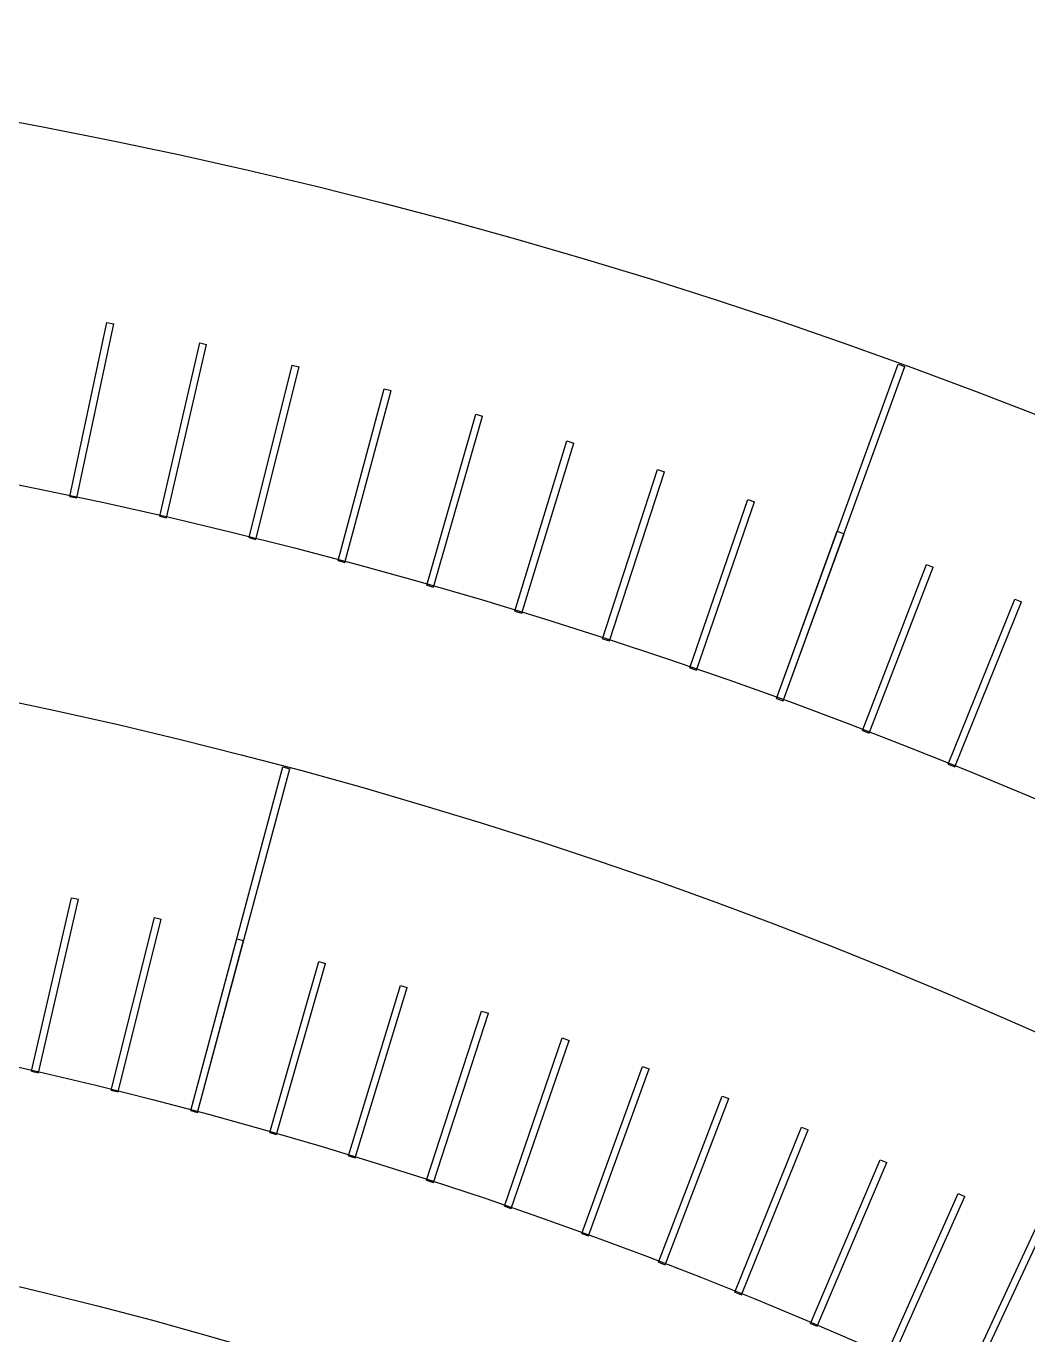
# Model space of a CAD drawing. Header units: millimetres. Extents: x -158 to 158, y -158 to 158.
# Drawn here: x 29.44 to 57.59, y 121.23 to 158 of the extents above; entities that cross this region are included whole.
import ezdxf

# ---------------------------------------------------------------- set-up
doc = ezdxf.new("R2010")
doc.units = ezdxf.units.MM
doc.layers.add('Compound009', color=7, linetype='CONTINUOUS')

msp = doc.modelspace()

# ---------------------------------------------------------------- linework, layer by layer
at = {"layer": 'Compound009'}
for p, q in [((30.6731, 144.787), (31.7127, 149.677)), ((31.7127, 149.677), (31.9083, 149.636)), ((30.8687, 144.745), (31.9083, 149.636)), ((33.1953, 144.229), (34.3201, 149.101)), ((33.3902, 144.184), (34.5149, 149.056)), ((34.3201, 149.101), (34.5149, 149.056)), ((35.7074, 143.628), (36.917, 148.479)), ((35.9015, 143.58), (37.1111, 148.431)), ((36.917, 148.479), (37.1111, 148.431)), ((50.525, 139.109), (53.9452, 148.506)), ((50.713, 139.04), (54.1332, 148.437)), ((53.9452, 148.506), (54.1332, 148.437)), ((38.2086, 142.983), (39.5027, 147.813)), ((38.4018, 142.931), (39.6959, 147.761)), ((39.5027, 147.813), (39.6959, 147.761)), ((40.6982, 142.294), (42.0764, 147.101)), ((42.0764, 147.101), (42.2686, 147.045)), ((40.8905, 142.239), (42.2686, 147.045)), ((43.1754, 141.562), (44.6372, 146.344)), ((43.3666, 141.504), (44.8285, 146.285)), ((44.6372, 146.344), (44.8285, 146.285)), ((45.6394, 140.787), (47.1845, 145.543)), ((45.8296, 140.725), (47.3747, 145.481)), ((47.1845, 145.543), (47.3747, 145.481)), ((30.6731, 144.787), (30.8687, 144.745)), ((48.0895, 139.969), (49.7174, 144.697)), ((48.2786, 139.904), (49.9065, 144.632)), ((49.7174, 144.697), (49.9065, 144.632)), ((33.1953, 144.229), (33.3902, 144.184)), ((50.525, 139.109), (52.2351, 143.807)), ((52.2351, 143.807), (52.4231, 143.739)), ((35.7074, 143.628), (35.9015, 143.58)), ((50.713, 139.04), (52.4231, 143.739)), ((38.2086, 142.983), (38.4018, 142.931)), ((52.9451, 138.206), (54.7369, 142.874)), ((53.1318, 138.134), (54.9237, 142.802)), ((54.7369, 142.874), (54.9237, 142.802)), ((40.6982, 142.294), (40.8905, 142.239)), ((55.3491, 137.261), (57.2221, 141.897)), ((55.5345, 137.186), (57.4075, 141.822)), ((57.2221, 141.897), (57.4075, 141.822)), ((43.1754, 141.562), (43.3666, 141.504)), ((45.6394, 140.787), (45.8296, 140.725)), ((48.0895, 139.969), (48.2786, 139.904)), ((50.525, 139.109), (50.713, 139.04)), ((50.525, 139.109), (50.713, 139.04)), ((52.9451, 138.206), (53.1318, 138.134)), ((34.0675, 127.528), (36.6557, 137.187)), ((36.6557, 137.187), (36.8489, 137.136)), ((55.3491, 137.261), (55.5345, 137.186)), ((34.2607, 127.476), (36.8489, 137.136)), ((29.5961, 128.639), (30.7209, 133.511)), ((30.7209, 133.511), (30.9157, 133.466)), ((29.791, 128.594), (30.9157, 133.466)), ((31.8367, 128.103), (33.0463, 132.955)), ((32.0307, 128.055), (33.2403, 132.906)), ((33.0463, 132.955), (33.2403, 132.906)), ((34.0675, 127.528), (35.3616, 132.358)), ((34.2607, 127.476), (35.5548, 132.306)), ((35.3616, 132.358), (35.5548, 132.306)), ((36.288, 126.914), (37.6662, 131.72)), ((36.4803, 126.859), (37.8584, 131.665)), ((37.6662, 131.72), (37.8584, 131.665)), ((38.4974, 126.261), (39.9593, 131.043)), ((38.6887, 126.203), (40.1506, 130.985)), ((39.9593, 131.043), (40.1506, 130.985)), ((40.6951, 125.57), (42.2402, 130.326)), ((40.8853, 125.509), (42.4304, 130.264)), ((42.2402, 130.326), (42.4304, 130.264)), ((42.8804, 124.841), (44.5083, 129.569)), ((43.0695, 124.776), (44.6974, 129.503)), ((44.5083, 129.569), (44.6974, 129.503)), ((45.0527, 124.074), (46.7628, 128.772)), ((45.2406, 124.005), (46.9507, 128.704)), ((46.7628, 128.772), (46.9507, 128.704)), ((29.5961, 128.639), (29.791, 128.594)), ((31.8367, 128.103), (32.0307, 128.055)), ((47.2112, 123.268), (49.0031, 127.936)), ((47.3979, 123.197), (49.1898, 127.865)), ((49.0031, 127.936), (49.1898, 127.865)), ((34.0675, 127.528), (34.2607, 127.476)), ((34.0675, 127.528), (34.2607, 127.476)), ((36.288, 126.914), (36.4803, 126.859)), ((49.3554, 122.426), (51.2284, 127.062)), ((49.5408, 122.351), (51.4138, 126.987)), ((51.2284, 127.062), (51.4138, 126.987)), ((38.4974, 126.261), (38.6887, 126.203)), ((51.4845, 121.546), (53.4381, 126.148)), ((53.4381, 126.148), (53.6222, 126.07)), ((51.6686, 121.468), (53.6222, 126.07)), ((40.6951, 125.57), (40.8853, 125.509)), ((53.5979, 120.629), (55.6316, 125.196)), ((53.7806, 120.547), (55.8143, 125.115)), ((55.6316, 125.196), (55.8143, 125.115)), ((42.8804, 124.841), (43.0695, 124.776)), ((45.0527, 124.074), (45.2406, 124.005)), ((55.695, 119.675), (57.8081, 124.206)), ((55.8762, 119.59), (57.9893, 124.122)), ((47.2112, 123.268), (47.3979, 123.197)), ((49.3554, 122.426), (49.5408, 122.351)), ((51.4845, 121.546), (51.6686, 121.468))]:
    msp.add_line(p, q, dxfattribs=at)
for radius in [158, 158, 148, 148, 142, 142, 132, 132, 126, 126]:
    msp.add_circle((0, 0), radius, dxfattribs=at)

doc.saveas('drawing.dxf')
